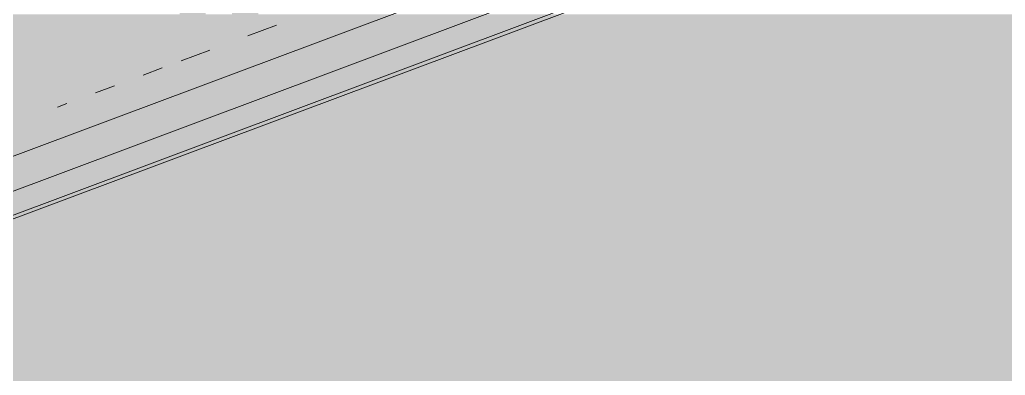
# Paper-space layout '03 3D Building and Roof' of a CAD drawing. Header units: millimetres. Extents: x 5 to 415, y 5 to 292.
# Drawn here: x 59.15 to 65.6, y 81.01 to 83.34 of the extents above; entities that cross this region are included whole.
import ezdxf

# ---------------------------------------------------------------- set-up
doc = ezdxf.new("R2010")
doc.units = ezdxf.units.MM
doc.layers.add('EXISTING', color=7, linetype='Continuous')
doc.layers.add('IMAGES', color=7, linetype='Continuous')

# ---------------------------------------------------------------- blocks, each defined once
blk = doc.blocks.new('SHEET_03')
at = {"layer": 'EXISTING', "color": 250, "lineweight": 9}
for p, q in [((46.6851, 77.7896), (71.6069, 87.1254)), ((71.4677, 86.8449), (46.7329, 77.5791)), ((46.6851, 77.4043), (71.4822, 86.6934)), ((46.5602, 77.332), (71.3573, 86.6212)), ((60.6409, 83.2302), (60.8278, 83.3003)), ((60.2048, 83.0669), (60.3917, 83.1369)), ((59.9556, 82.9735), (60.0802, 83.0202)), ((59.6441, 82.8568), (59.7687, 82.9035)), ((59.3948, 82.7634), (59.4571, 82.7868))]:
    blk.add_line(p, q, dxfattribs=at)
at = {"layer": 'IMAGES', "color": 7}
for points in [[(60.1943, 83.2), (60.3656, 83.2), (60.1943, 83.5429), (60.3656, 83.5429)], [(60.537, 83.2), (60.7084, 83.2), (60.537, 83.5429), (60.7084, 83.5429)], [(57.6238, 83.2), (59.5088, 83.2), (57.6238, 83.3714), (59.5088, 83.3714)], [(59.5088, 83.0286), (59.6802, 83.0286), (59.5088, 83.3714), (59.6802, 83.3714)], [(59.6802, 83.2), (59.8515, 83.2), (59.6802, 83.3714), (59.8515, 83.3714)], [(59.8515, 83.2), (60.1943, 83.2), (59.8515, 83.3714), (60.1943, 83.3714)], [(60.3656, 83.2), (60.537, 83.2), (60.3656, 83.3714), (60.537, 83.3714)], [(60.7084, 83.2), (61.0511, 83.2), (60.7084, 83.3714), (61.0511, 83.3714)], [(61.0511, 83.2), (61.2224, 83.2), (61.0511, 83.3714), (61.2224, 83.3714)], [(61.2224, 83.0286), (61.7365, 83.0286), (61.2224, 83.3714), (61.7365, 83.3714)], [(61.7365, 83.2), (61.9079, 83.2), (61.7365, 83.3714), (61.9079, 83.3714)], [(61.9079, 83.2), (62.0793, 83.2), (61.9079, 83.3714), (62.0793, 83.3714)], [(62.0793, 83.2), (62.2506, 83.2), (62.0793, 83.3714), (62.2506, 83.3714)], [(62.2506, 83.2), (62.7647, 83.2), (62.2506, 83.3714), (62.7647, 83.3714)], [(62.7647, 83.2), (63.1074, 83.2), (62.7647, 83.3714), (63.1074, 83.3714)], [(63.1074, 83.2), (63.4502, 83.2), (63.1074, 83.3714), (63.4502, 83.3714)], [(63.4502, 83.2), (66.5347, 83.2), (63.4502, 83.3714), (66.5347, 83.3714)], [(58.8234, 83.0286), (59.3375, 83.0286), (58.8234, 83.2), (59.3375, 83.2)], [(59.3375, 83.0286), (59.5088, 83.0286), (59.3375, 83.2), (59.5088, 83.2)], [(59.6802, 83.0286), (59.8515, 83.0286), (59.6802, 83.2), (59.8515, 83.2)], [(59.8515, 83.0286), (60.1943, 83.0286), (59.8515, 83.2), (60.1943, 83.2)], [(60.1943, 83.0286), (60.3656, 83.0286), (60.1943, 83.2), (60.3656, 83.2)], [(60.3656, 83.0286), (60.7084, 83.0286), (60.3656, 83.2), (60.7084, 83.2)], [(60.7084, 83.0286), (60.8797, 83.0286), (60.7084, 83.2), (60.8797, 83.2)], [(60.8797, 83.0286), (61.2224, 83.0286), (60.8797, 83.2), (61.2224, 83.2)], [(61.7365, 82.8571), (61.9079, 82.8571), (61.7365, 83.2), (61.9079, 83.2)], [(61.9079, 83.0286), (62.0793, 83.0286), (61.9079, 83.2), (62.0793, 83.2)], [(62.0793, 83.0286), (62.2506, 83.0286), (62.0793, 83.2), (62.2506, 83.2)], [(62.2506, 83.0286), (62.422, 83.0286), (62.2506, 83.2), (62.422, 83.2)], [(62.422, 83.0286), (62.5934, 83.0286), (62.422, 83.2), (62.5934, 83.2)], [(62.5934, 83.0286), (62.7647, 83.0286), (62.5934, 83.2), (62.7647, 83.2)], [(62.7647, 83.0286), (67.0488, 83.0286), (62.7647, 83.2), (67.0488, 83.2)], [(58.9947, 82.5143), (59.1661, 82.5143), (58.9947, 83.0286), (59.1661, 83.0286)], [(59.1661, 82.6857), (59.3375, 82.6857), (59.1661, 83.0286), (59.3375, 83.0286)], [(59.3375, 82.8571), (59.5088, 82.8571), (59.3375, 83.0286), (59.5088, 83.0286)], [(59.5088, 82.8571), (59.8515, 82.8571), (59.5088, 83.0286), (59.8515, 83.0286)], [(59.8515, 82.8571), (60.0229, 82.8571), (59.8515, 83.0286), (60.0229, 83.0286)], [(60.0229, 82.8571), (60.1943, 82.8571), (60.0229, 83.0286), (60.1943, 83.0286)], [(60.1943, 82.8571), (60.537, 82.8571), (60.1943, 83.0286), (60.537, 83.0286)], [(60.537, 82.6857), (60.8797, 82.6857), (60.537, 83.0286), (60.8797, 83.0286)], [(60.8797, 82.8571), (61.0511, 82.8571), (60.8797, 83.0286), (61.0511, 83.0286)], [(61.0511, 82.8571), (61.3938, 82.8571), (61.0511, 83.0286), (61.3938, 83.0286)], [(61.3938, 82.8571), (61.5652, 82.8571), (61.3938, 83.0286), (61.5652, 83.0286)], [(61.5652, 82.8571), (61.7365, 82.8571), (61.5652, 83.0286), (61.7365, 83.0286)], [(61.9079, 82.8571), (62.0793, 82.8571), (61.9079, 83.0286), (62.0793, 83.0286)], [(62.0793, 82.8571), (62.2506, 82.8571), (62.0793, 83.0286), (62.2506, 83.0286)], [(62.2506, 82.8571), (62.422, 82.8571), (62.2506, 83.0286), (62.422, 83.0286)], [(62.422, 82.8571), (67.3915, 82.8571), (62.422, 83.0286), (67.3915, 83.0286)], [(59.3375, 82.6857), (59.5088, 82.6857), (59.3375, 82.8571), (59.5088, 82.8571)], [(59.5088, 82.6857), (59.6802, 82.6857), (59.5088, 82.8571), (59.6802, 82.8571)], [(59.6802, 82.6857), (59.8515, 82.6857), (59.6802, 82.8571), (59.8515, 82.8571)], [(59.8515, 82.6857), (60.0229, 82.6857), (59.8515, 82.8571), (60.0229, 82.8571)], [(60.0229, 82.6857), (60.537, 82.6857), (60.0229, 82.8571), (60.537, 82.8571)], [(60.8797, 82.6857), (61.3938, 82.6857), (60.8797, 82.8571), (61.3938, 82.8571)], [(61.3938, 82.6857), (61.5652, 82.6857), (61.3938, 82.8571), (61.5652, 82.8571)], [(61.5652, 82.6857), (61.7365, 82.6857), (61.5652, 82.8571), (61.7365, 82.8571)], [(61.7365, 82.6857), (61.9079, 82.6857), (61.7365, 82.8571), (61.9079, 82.8571)], [(61.9079, 82.6857), (67.9056, 82.6857), (61.9079, 82.8571), (67.9056, 82.8571)], [(59.1661, 82.5143), (59.5088, 82.5143), (59.1661, 82.6857), (59.5088, 82.6857)], [(59.5088, 82.5143), (59.8515, 82.5143), (59.5088, 82.6857), (59.8515, 82.6857)], [(59.8515, 82.5143), (60.3656, 82.5143), (59.8515, 82.6857), (60.3656, 82.6857)], [(60.3656, 82.5143), (60.8797, 82.5143), (60.3656, 82.6857), (60.8797, 82.6857)], [(60.8797, 82.5143), (61.0511, 82.5143), (60.8797, 82.6857), (61.0511, 82.6857)], [(61.0511, 82.5143), (61.2224, 82.5143), (61.0511, 82.6857), (61.2224, 82.6857)], [(61.2224, 82.5143), (61.3938, 82.5143), (61.2224, 82.6857), (61.3938, 82.6857)], [(61.3938, 82.5143), (68.4197, 82.5143), (61.3938, 82.6857), (68.4197, 82.6857)], [(58.8234, 82.3429), (59.1661, 82.3429), (58.8234, 82.5143), (59.1661, 82.5143)], [(59.1661, 82.3429), (59.5088, 82.3429), (59.1661, 82.5143), (59.5088, 82.5143)], [(59.5088, 82.3429), (59.6802, 82.3429), (59.5088, 82.5143), (59.6802, 82.5143)], [(59.6802, 82.3429), (60.0229, 82.3429), (59.6802, 82.5143), (60.0229, 82.5143)], [(60.0229, 82.3429), (60.537, 82.3429), (60.0229, 82.5143), (60.537, 82.5143)], [(60.537, 82.3429), (60.7084, 82.3429), (60.537, 82.5143), (60.7084, 82.5143)], [(60.7084, 82.3429), (60.8797, 82.3429), (60.7084, 82.5143), (60.8797, 82.5143)], [(60.8797, 82.3429), (61.0511, 82.3429), (60.8797, 82.5143), (61.0511, 82.5143)], [(61.0511, 82.3429), (68.7624, 82.3429), (61.0511, 82.5143), (68.7624, 82.5143)], [(58.8234, 82.1714), (59.5088, 82.1714), (58.8234, 82.3429), (59.5088, 82.3429)], [(59.5088, 82.1714), (59.8515, 82.1714), (59.5088, 82.3429), (59.8515, 82.3429)], [(59.8515, 82.1714), (60.0229, 82.1714), (59.8515, 82.3429), (60.0229, 82.3429)], [(60.0229, 82.1714), (60.1943, 82.1714), (60.0229, 82.3429), (60.1943, 82.3429)], [(60.1943, 82.1714), (60.3656, 82.1714), (60.1943, 82.3429), (60.3656, 82.3429)], [(60.3656, 82.1714), (60.537, 82.1714), (60.3656, 82.3429), (60.537, 82.3429)], [(60.537, 82.1714), (69.4479, 82.1714), (60.537, 82.3429), (69.4479, 82.3429)], [(58.9947, 82), (59.3375, 82), (58.9947, 82.1714), (59.3375, 82.1714)], [(59.3375, 82), (59.5088, 82), (59.3375, 82.1714), (59.5088, 82.1714)], [(59.5088, 82), (59.6802, 82), (59.5088, 82.1714), (59.6802, 82.1714)], [(59.6802, 82), (59.8515, 82), (59.6802, 82.1714), (59.8515, 82.1714)], [(59.8515, 82), (60.0229, 82), (59.8515, 82.1714), (60.0229, 82.1714)], [(60.0229, 82), (60.1943, 82), (60.0229, 82.1714), (60.1943, 82.1714)], [(60.1943, 82), (68.9338, 82), (60.1943, 82.1714), (68.9338, 82.1714)], [(58.9947, 81.8286), (59.5088, 81.8286), (58.9947, 82), (59.5088, 82)], [(59.5088, 81.8286), (59.6802, 81.8286), (59.5088, 82), (59.6802, 82)], [(59.6802, 81.8286), (68.7624, 81.8286), (59.6802, 82), (68.7624, 82)], [(58.9947, 81.6571), (59.1661, 81.6571), (58.9947, 81.8286), (59.1661, 81.8286)], [(59.1661, 81.6571), (59.3375, 81.6571), (59.1661, 81.8286), (59.3375, 81.8286)], [(59.3375, 81.6571), (68.2483, 81.6571), (59.3375, 81.8286), (68.2483, 81.8286)], [(58.8234, 81.4857), (67.7342, 81.4857), (58.8234, 81.6571), (67.7342, 81.6571)], [(58.1379, 81.3143), (67.2202, 81.3143), (58.1379, 81.4857), (67.2202, 81.4857)], [(57.9665, 81.1429), (66.7061, 81.1429), (57.9665, 81.3143), (66.7061, 81.3143)], [(57.6238, 80.9714), (66.5347, 80.9714), (57.6238, 81.1429), (66.5347, 81.1429)]]:
    blk.add_solid(points, dxfattribs=at)

psp = doc.layouts.new('03 3D Building and Roof')

# ---------------------------------------------------------------- block references
psp.add_blockref('SHEET_03', (0, 0))

doc.saveas('drawing.dxf')
